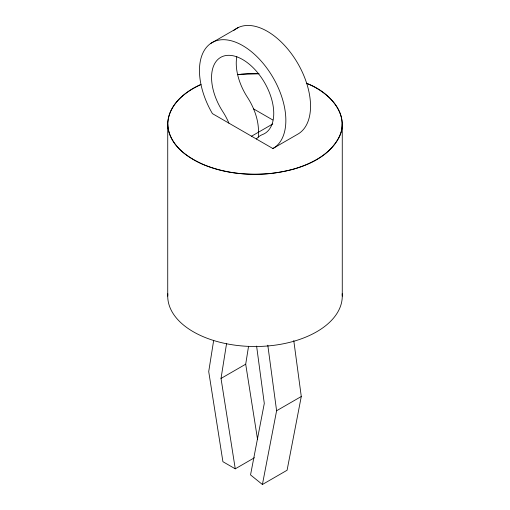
<?xml version="1.0" encoding="UTF-8"?>
<svg xmlns="http://www.w3.org/2000/svg" width="510" height="510" viewBox="0 0 510 510"><rect width="100%" height="100%" fill="white"/><g stroke="black" fill="none" stroke-linecap="round" stroke-linejoin="round"><path stroke-width="0.76" d="M167.733 296.131L167.733 123.962C168.147 104.996 184.945 91.57 200.921 84.475M307.065 83.583C327.79 91.06 350.415 113.494 339.29 136.999C326.075 161.657 296.125 170.487 270.153 173.578C240.28 176.199 207.799 171.666 183.517 152.86C174.847 145.758 167.771 135.526 167.733 123.962C168.389 105.085 184.83 91.66 200.87 84.596M306.293 83.2C325.476 90.786 346.947 108.859 341.19 131.841C334.579 152.139 313.72 162.919 294.621 168.848C264.919 177.085 232.445 176.154 203.707 164.724C186.737 157.52 168.459 144.075 167.733 123.962M213.684 340.297L208.717 371.567L222.915 461.697L235.257 468.824L254.452 457.738M235.257 468.824L221.021 378.445L226.599 343.358M257.588 439.645L245.705 364.197L248.555 346.264M256.6 346.086L264.295 403.429L250.537 474.906L262.408 484.5L276.599 410.754L267.801 345.2M293.773 340.591L301.282 396.5L287.085 470.252L262.408 484.5M210.56 43.554L238.438 27.457M251.538 136.208L272.793 123.943M272.888 148.537A61.085 35.267 60 0 0 273.303 78.004A61.085 35.267 60 0 0 212.013 42.617A61.085 35.267 60 0 0 212.428 113.634L272.888 148.537L297.572 134.289A61.085 35.267 60 0 0 296.24 60.824A61.085 35.267 60 0 0 233.491 30.683M221.021 378.445L245.705 364.197M276.599 410.754L301.282 396.5M237.73 74.696L241.351 74.199L258.806 73.676M237.615 74.626L247.395 73.771L258.952 73.759M253.597 108.898L272.793 119.984M342.267 123.962L342.267 296.131M258.462 137.177L258.462 130.834A43.293 24.996 60 0 0 247.439 97.308A43.975 25.385 60 0 1 236.825 56.693M342.172 293.76A87.267 50.382 0 0 1 255 346.513A87.267 50.382 0 0 1 167.828 293.76M228.913 123.152A43.293 24.996 60 0 0 222.762 111.556A43.975 25.385 60 0 1 220.014 57.777A43.975 25.385 60 0 1 265.302 83.927A43.975 25.385 60 0 1 262.561 134.532A43.293 24.996 60 0 0 256.402 139.02"/></g></svg>
